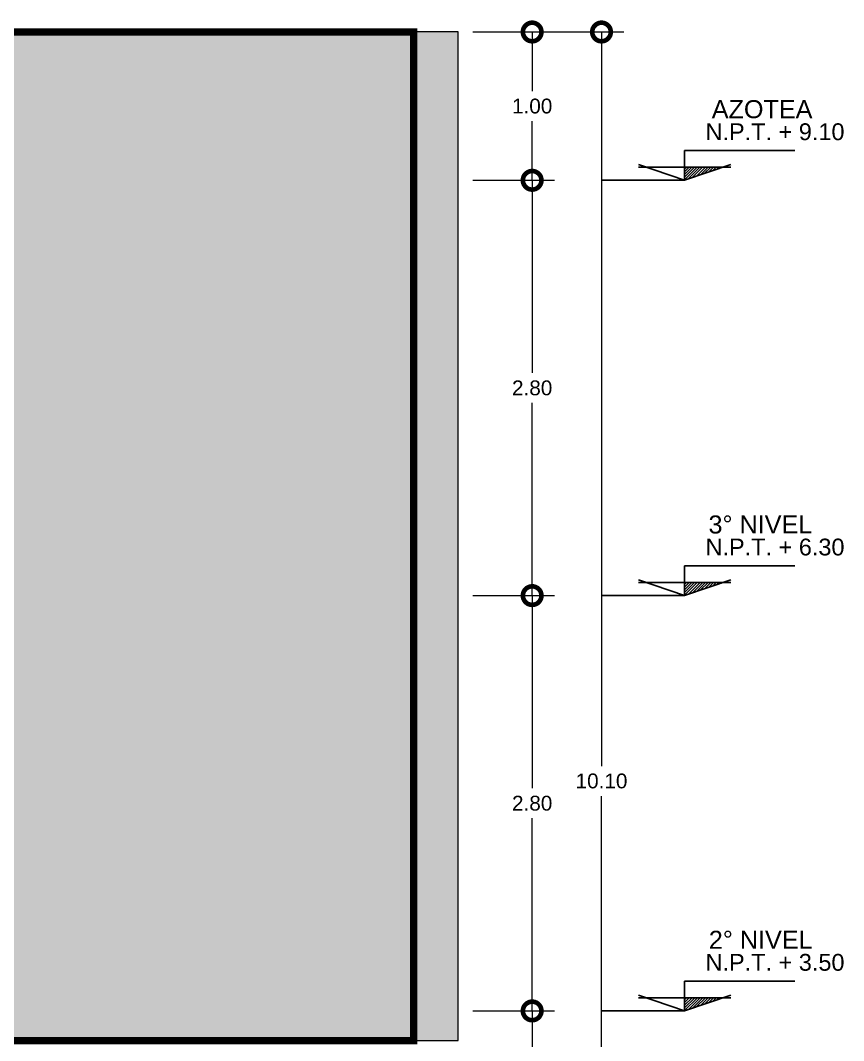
# Model space of a CAD drawing. Header units: millimetres. Extents: x 1313 to 1393.8, y 883.5 to 926.2.
# Drawn here: x 1373.79 to 1379.34, y 889.08 to 895.95 of the extents above; entities that cross this region are included whole.
import ezdxf

# ---------------------------------------------------------------- set-up
doc = ezdxf.new("R2010")
doc.units = ezdxf.units.MM
doc.linetypes.add('ACAD_ISO02W100', pattern=[15, 12, -3])
doc.layers.add('AR-TEXTOS', color=2, linetype='Continuous')
doc.layers.add('piso o losa', color=55, linetype='Continuous')
doc.layers.add('cotas', color=87, linetype='Continuous', lineweight=15)
doc.layers.add('DIMENSIONES', color=1, linetype='Continuous', lineweight=5)
doc.layers.add('PROYECCIONES', color=43, linetype='ACAD_ISO02W100', plot=False)
doc.styles.add('AR-LETREROS', font='arial.ttf')
doc.styles.add('arial', font='arial.ttf')
doc.dimstyles.new('horizontal', dxfattribs={"dimtxt": 0.1, "dimasz": 0.25, "dimexe": 0.15, "dimexo": 0.1, "dimgap": 0.05, "dimtad": 1, "dimtih": 1, "dimtoh": 1, "dimzin": 4, "dimdsep": 46, "dimtxsty": 'arial', "dimblk": 'DOTSMALL', "dimcen": 1, "dimclrd": 11, "dimclre": 11, "dimclrt": 20, "dimazin": 1, "dimtfac": 1, "dimtmove": 0, "dimatfit": 3, "dimfxl": 1, "dimlwd": 5, "dimlwe": 5, "dimarcsym": 0})

# ---------------------------------------------------------------- blocks, each defined once
blk = doc.blocks.new('_DotSmall')
at = {"color": 0, "linetype": 'ByBlock', "const_width": 0.5}
blk.add_lwpolyline([(-0.0625, 0, 1), (0.0625, 0, 1)], format="xyb", close=True, dxfattribs=at)
blk = doc.blocks.new('*D532')
at = {"layer": 'cotas', "color": 11, "lineweight": 5, "transparency": 16777216}
for p, q in [((1376.8409, 889.2765), (1377.3901, 889.2765)), ((1377.2401, 889.2765), (1377.2401, 887.6276)), ((1377.2401, 885.7765), (1377.2401, 887.4254)), ((1376.8409, 885.7765), (1377.3901, 885.7765))]:
    blk.add_line(p, q, dxfattribs=at)
at = {"layer": 'Defpoints', "color": 0, "transparency": 16777216}
for p in [(1376.7409, 889.2765), (1377.2401, 889.2765), (1376.7409, 885.7765)]:
    blk.add_point(p, dxfattribs=at)
at = {"layer": 'cotas', "color": 11, "lineweight": 5, "transparency": 16777216, "xscale": 0.25, "yscale": 0.25, "zscale": 0.25}
for p, rotation in [((1377.2401, 889.2765), 90), ((1377.2401, 885.7765), 270)]:
    blk.add_blockref('_DotSmall', p, dxfattribs=dict(at, rotation=rotation))
at = {"layer": 'cotas', "color": 20, "transparency": 16777216, "insert": (1377.2401, 887.5265), "char_height": 0.1, "attachment_point": 5, "style": 'arial'}
blk.add_mtext('3.50', dxfattribs=at)
blk = doc.blocks.new('*D533')
at = {"layer": 'cotas', "color": 11, "lineweight": 5, "transparency": 16777216}
for p, q in [((1376.8409, 892.0765), (1377.3901, 892.0765)), ((1377.2401, 892.0765), (1377.2401, 890.7775)), ((1377.2401, 889.2765), (1377.2401, 890.5754)), ((1376.8409, 889.2765), (1377.3901, 889.2765))]:
    blk.add_line(p, q, dxfattribs=at)
at = {"layer": 'Defpoints', "color": 0, "transparency": 16777216}
for p in [(1376.7409, 892.0765), (1377.2401, 892.0765), (1376.7409, 889.2765)]:
    blk.add_point(p, dxfattribs=at)
at = {"layer": 'cotas', "color": 11, "lineweight": 5, "transparency": 16777216, "xscale": 0.25, "yscale": 0.25, "zscale": 0.25}
for p, rotation in [((1377.2401, 892.0765), 90), ((1377.2401, 889.2765), 270)]:
    blk.add_blockref('_DotSmall', p, dxfattribs=dict(at, rotation=rotation))
at = {"layer": 'cotas', "color": 20, "transparency": 16777216, "insert": (1377.2401, 890.6765), "char_height": 0.1, "attachment_point": 5, "style": 'arial'}
blk.add_mtext('2.80', dxfattribs=at)
blk = doc.blocks.new('*D534')
at = {"layer": 'cotas', "color": 11, "lineweight": 5, "transparency": 16777216}
for p, q in [((1376.8409, 895.8765), (1377.3901, 895.8765)), ((1377.2401, 895.8765), (1377.2401, 895.4775)), ((1377.2401, 894.8765), (1377.2401, 895.2754)), ((1376.8409, 894.8765), (1377.3901, 894.8765))]:
    blk.add_line(p, q, dxfattribs=at)
at = {"layer": 'Defpoints', "color": 0, "transparency": 16777216}
for p in [(1376.7409, 895.8765), (1377.2401, 895.8765), (1376.7409, 894.8765)]:
    blk.add_point(p, dxfattribs=at)
at = {"layer": 'cotas', "color": 11, "lineweight": 5, "transparency": 16777216, "xscale": 0.25, "yscale": 0.25, "zscale": 0.25}
for p, rotation in [((1377.2401, 895.8765), 90), ((1377.2401, 894.8765), 270)]:
    blk.add_blockref('_DotSmall', p, dxfattribs=dict(at, rotation=rotation))
at = {"layer": 'cotas', "color": 20, "transparency": 16777216, "insert": (1377.2401, 895.3765), "char_height": 0.1, "attachment_point": 5, "style": 'arial'}
blk.add_mtext('1.00', dxfattribs=at)
blk = doc.blocks.new('*D535')
at = {"layer": 'cotas', "color": 11, "lineweight": 5, "transparency": 16777216}
for p, q in [((1376.8409, 894.8765), (1377.3901, 894.8765)), ((1377.2401, 894.8765), (1377.2401, 893.5775)), ((1377.2401, 892.0765), (1377.2401, 893.3754)), ((1376.8409, 892.0765), (1377.3901, 892.0765))]:
    blk.add_line(p, q, dxfattribs=at)
at = {"layer": 'Defpoints', "color": 0, "transparency": 16777216}
for p in [(1376.7409, 894.8765), (1376.7409, 892.0765), (1377.2401, 892.0765)]:
    blk.add_point(p, dxfattribs=at)
at = {"layer": 'cotas', "color": 11, "lineweight": 5, "transparency": 16777216, "xscale": 0.25, "yscale": 0.25, "zscale": 0.25}
for p, rotation in [((1377.2401, 894.8765), 90), ((1377.2401, 892.0765), 270)]:
    blk.add_blockref('_DotSmall', p, dxfattribs=dict(at, rotation=rotation))
at = {"layer": 'cotas', "color": 20, "transparency": 16777216, "insert": (1377.2401, 893.4765), "char_height": 0.1, "attachment_point": 5, "style": 'arial'}
blk.add_mtext('2.80', dxfattribs=at)
blk = doc.blocks.new('*D543')
at = {"layer": 'cotas', "color": 11, "lineweight": 5, "transparency": 16777216}
for p, q in [((1376.8409, 895.8765), (1377.8577, 895.8765)), ((1377.7077, 895.8765), (1377.7077, 890.9275)), ((1377.7077, 885.7765), (1377.7077, 890.7254)), ((1376.8409, 885.7765), (1377.8577, 885.7765))]:
    blk.add_line(p, q, dxfattribs=at)
at = {"layer": 'Defpoints', "color": 0, "transparency": 16777216}
for p in [(1376.7409, 895.8765), (1376.7409, 885.7765), (1377.7077, 885.7765)]:
    blk.add_point(p, dxfattribs=at)
at = {"layer": 'cotas', "color": 11, "lineweight": 5, "transparency": 16777216, "xscale": 0.25, "yscale": 0.25, "zscale": 0.25}
for p, rotation in [((1377.7077, 895.8765), 90), ((1377.7077, 885.7765), 270)]:
    blk.add_blockref('_DotSmall', p, dxfattribs=dict(at, rotation=rotation))
at = {"layer": 'cotas', "color": 20, "transparency": 16777216, "insert": (1377.7077, 890.8265), "char_height": 0.1, "attachment_point": 5, "style": 'arial'}
blk.add_mtext('10.10', dxfattribs=at)
blk = doc.blocks.new('Niveles')
h = blk.add_hatch()
h.set_pattern_fill('LINE,_O', color=1, scale=0.01, angle=45)
h.set_pattern_definition([(45, (-54.450773, -124.57203), (-0.02245064, 0.02245064), [])])
h.paths.add_polyline_path([(0.644, 0.219), (0, 0.219), (0, 0)])
at = {"color": 1}
for p, q in [((0, 0), (0, 0.498)), ((0, 0.498), (1.833, 0.498)), ((-0.767, 0.261), (0, 0)), ((-0.767, 0.219), (0.767, 0.219)), ((0.767, 0.261), (0, 0))]:
    blk.add_line(p, q, dxfattribs=at)
at = {"style": 'AR-LETREROS'}
for tag, p, height in [('ACCESO', (0.473, 1.034), 0.3), ('NIV%%P0.00', (0.443, 0.669), 0.28)]:
    blk.add_attdef(tag, p, '', height=height, dxfattribs=at)

msp = doc.modelspace()

# ---------------------------------------------------------------- hatches: boundary and pattern name
at = {"layer": 'DIMENSIONES'}
h = msp.add_hatch(color=256, dxfattribs=at)
h.set_gradient(color1=(233, 222, 190), color2=(232, 220, 187), one_color=1, tint=0.82, name='HEMISPHERICAL')
h.paths.add_polyline_path([(1376.4409, 895.8765), (1369.1791, 895.8765), (1369.1791, 892.0765), (1370.3791, 892.0765), (1370.3791, 889.0765), (1376.4409, 889.0765)])
h.paths.add_polyline_path([(1373.2291, 891.7967), (1373.2291, 890.1967), (1371.1291, 890.1967), (1371.1291, 891.7967)], flags=16)
h.paths.add_polyline_path([(1373.1791, 891.7467), (1373.1791, 890.2467), (1372.1791, 890.2467), (1371.1791, 890.2467), (1371.1791, 891.7467), (1372.1791, 891.7467)], flags=0)
h.paths.add_polyline_path([(1373.1791, 891.7467), (1373.1791, 890.2467), (1371.1791, 890.2467), (1371.1791, 891.7467)], flags=0)
h.paths.add_polyline_path([(1373.2291, 892.9765), (1371.1291, 892.9765), (1371.1291, 894.5765), (1373.2291, 894.5765)], flags=16)
h.paths.add_polyline_path([(1373.1791, 893.0265), (1372.1791, 893.0265), (1371.1791, 893.0265), (1371.1791, 894.5265), (1372.1791, 894.5265), (1373.1791, 894.5265)], flags=0)
h.paths.add_polyline_path([(1373.1791, 893.0265), (1371.1791, 893.0265), (1371.1791, 894.5265), (1373.1791, 894.5265)], flags=0)
h = msp.add_hatch(color=256, dxfattribs=at)
h.set_gradient(color1=(51, 0, 13), color2=(51, 0, 13), one_color=1, tint=0.1, name='INVCURVED')
h.paths.add_polyline_path([(1376.4409, 895.8765), (1376.7409, 895.8765), (1376.7409, 889.0765), (1376.4409, 889.0765)])

# ---------------------------------------------------------------- linework, layer by layer
msp.add_lwpolyline([(1376.7409, 895.8765), (1376.4409, 895.8765), (1376.4409, 889.0765), (1376.7409, 889.0765)], close=True, dxfattribs=at)
at = {"layer": 'piso o losa', "const_width": 0.05}
msp.add_lwpolyline([(1366.3291, 895.8765), (1360.5909, 895.8765), (1360.5909, 889.0765), (1376.4409, 889.0765), (1376.4409, 895.8765), (1369.1791, 895.8765)], dxfattribs=at)
at = {"layer": 'PROYECCIONES'}
for p, q in [((1378.2684, 894.8765), (1377.7077, 894.8765)), ((1378.2684, 892.0765), (1377.7077, 892.0765)), ((1378.2684, 889.2765), (1377.7077, 889.2765))]:
    msp.add_line(p, q, dxfattribs=at)

# ---------------------------------------------------------------- block references
at = {"layer": 'AR-TEXTOS'}
ref = msp.add_blockref('Niveles', (1378.2684, 894.8765), dxfattribs=dict(at, xscale=0.4049999999997453, yscale=0.4049999999997453, zscale=0.4049999999997453))
ref.add_attrib('ACCESO', 'AZOTEA', (1378.4514, 895.2954), dxfattribs={"layer": '0', "height": 0.1215, "style": 'AR-LETREROS'})
ref.add_attrib('NIV%%P0.00', 'N.P.T. + 9.10', (1378.4091, 895.1474), dxfattribs={"layer": '0', "height": 0.1134, "style": 'AR-LETREROS'})
ref = msp.add_blockref('Niveles', (1378.2684, 892.0765), dxfattribs=dict(at, xscale=0.4049999999997453, yscale=0.4049999999997453, zscale=0.4049999999997453))
ref.add_attrib('ACCESO', '3° NIVEL  ', (1378.4294, 892.4954), dxfattribs={"layer": '0', "height": 0.1215, "style": 'AR-LETREROS'})
ref.add_attrib('NIV%%P0.00', 'N.P.T. + 6.30', (1378.4091, 892.3474), dxfattribs={"layer": '0', "height": 0.1134, "style": 'AR-LETREROS'})
ref = msp.add_blockref('Niveles', (1378.2684, 889.2765), dxfattribs=dict(at, xscale=0.4049999999997453, yscale=0.4049999999997453, zscale=0.4049999999997453))
ref.add_attrib('ACCESO', '2° NIVEL  ', (1378.4315, 889.6954), dxfattribs={"layer": '0', "height": 0.1215, "style": 'AR-LETREROS'})
ref.add_attrib('NIV%%P0.00', 'N.P.T. + 3.50', (1378.4091, 889.5474), dxfattribs={"layer": '0', "height": 0.1134, "style": 'AR-LETREROS'})

# ---------------------------------------------------------------- dimensions: what is measured, and where the dimension line sits
at = {"layer": 'cotas'}
for base, p1, p2, picture, middle in [((1377.2401, 895.8765), (1376.7409, 894.8765), (1376.7409, 895.8765), '*D534', (1377.2401, 895.3765)), ((1377.2401, 892.0765), (1376.7409, 894.8765), (1376.7409, 892.0765), '*D535', (1377.2401, 893.4765)), ((1377.2401, 892.0765), (1376.7409, 889.2765), (1376.7409, 892.0765), '*D533', (1377.2401, 890.6765))]:
    dim = msp.add_linear_dim(base=base, p1=p1, p2=p2, angle=90, dimstyle='horizontal', override={"dimtmove": 1}, dxfattribs=at)
    dim.commit()
    dim.dimension.update_dxf_attribs({"geometry": picture, "text_midpoint": middle})
for base, p1, p2, picture, middle in [((1377.7077, 885.7765), (1376.7409, 895.8765), (1376.7409, 885.7765), '*D543', (1377.7077, 890.8265)), ((1377.2401, 889.2765), (1376.7409, 885.7765), (1376.7409, 889.2765), '*D532', (1377.2401, 887.5265))]:
    dim = msp.add_linear_dim(base=base, p1=p1, p2=p2, angle=90, dimstyle='horizontal', dxfattribs=at)
    dim.commit()
    dim.dimension.update_dxf_attribs({"geometry": picture, "text_midpoint": middle})

doc.saveas('drawing.dxf')
